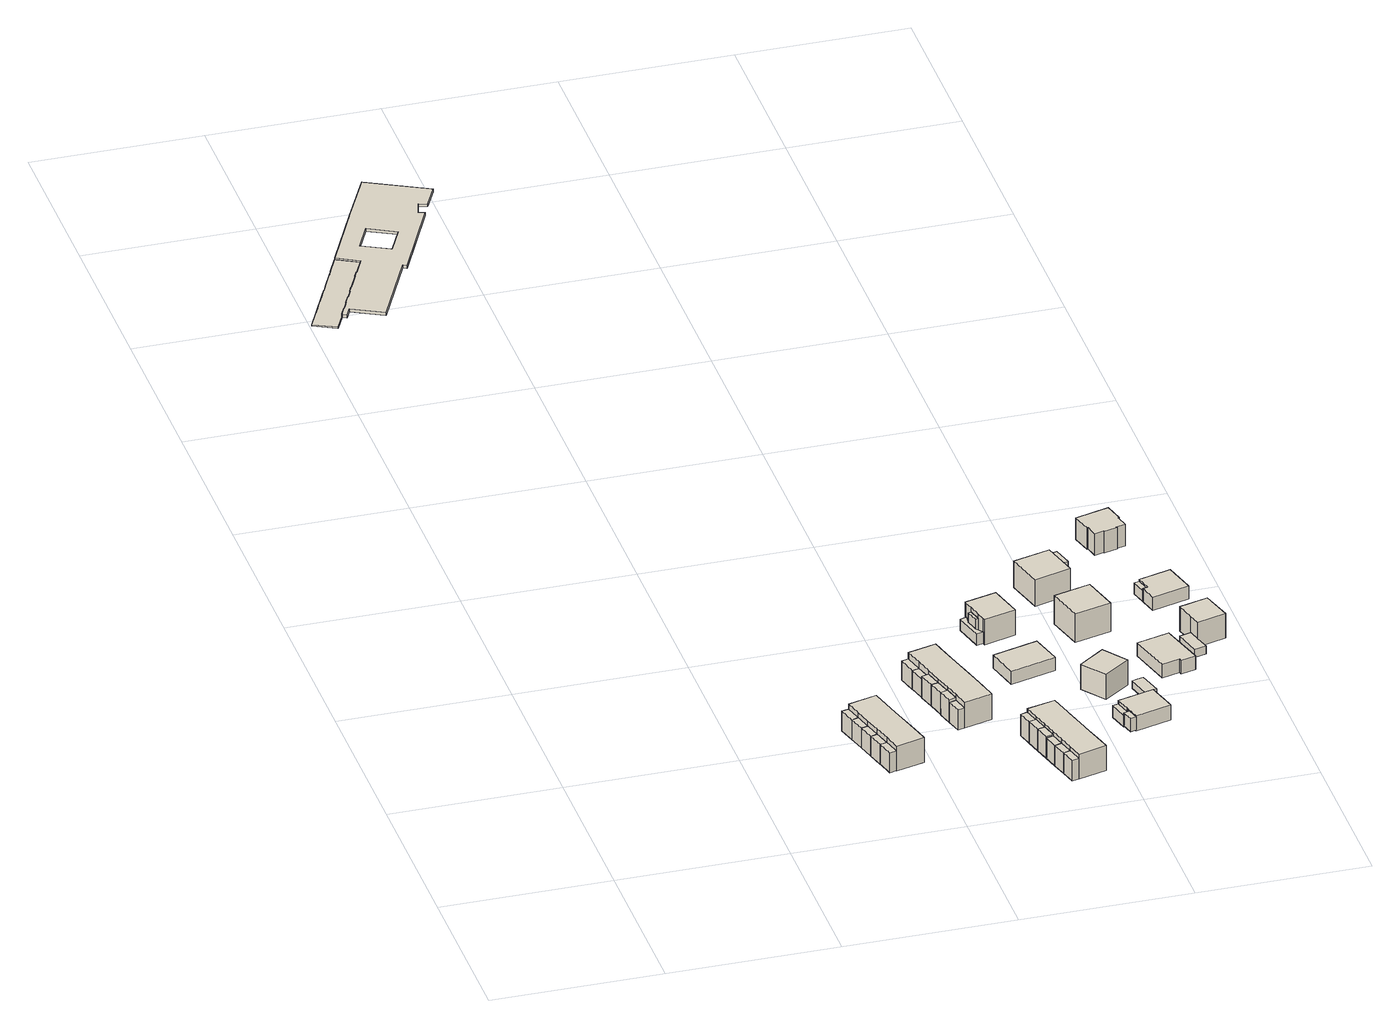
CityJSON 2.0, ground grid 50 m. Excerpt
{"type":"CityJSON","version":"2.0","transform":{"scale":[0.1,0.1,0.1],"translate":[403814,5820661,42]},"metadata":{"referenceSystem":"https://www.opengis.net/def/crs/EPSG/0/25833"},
"CityObjects":{
"building1":{"type":"Building","attributes":{"Gemeindeschluessel":"11000010","function":"31001_1010"},"address":[{"country":"Germany","locality":"Berlin","thoroughfareNumber":"17, 19, 21, 23, 25","thoroughfareName":"Sonnenkieker"}],"children":["building1-1","building1-2","building1-3","building1-4","building1-5","building1-6"]},
"building1-1":{"type":"BuildingPart","attributes":{"BezugspunktDach":"2200","measuredHeight":7.97,"storeysAboveGround":3},"parents":["building1"],"geometry":[{"type":"MultiSurface","lod":"1","boundaries":[[[0,1,2,3,4,5,6,7,8,9,10,11]],[[12,13,14,15,16,17,18,19,20,21,22,23]],[[12,23,11,10]],[[13,12,10,9]],[[14,13,9,8]],[[15,14,8,7]],[[16,15,7,6]],[[17,16,6,5]],[[18,17,5,4]],[[24,25,26,27,19,18,4,3]],[[28,29,3,2]],[[30,28,2,1]],[[22,21,22,31,30,1,0]],[[23,32,31,22,0,11]],[[27,26,25,24]],[[20,19,29,28]],[[21,20,28,30]],[[30,31,22,21]],[[22,31,32,23]]]}]},
"building1-2":{"type":"BuildingPart","attributes":{"BezugspunktDach":"2200","measuredHeight":6.3,"storeysAboveGround":3},"parents":["building1"],"geometry":[{"type":"MultiSurface","lod":"1","boundaries":[[[33,31,32,34]],[[23,22,35,36]],[[23,36,34,32]],[[22,23,22,31]],[[35,22,31,22,35,37]],[[36,35,33,34]],[[38,32,31,22,23]],[[37,35,22,31,33]]]}]},
"building1-3":{"type":"BuildingPart","attributes":{"BezugspunktDach":"2200","measuredHeight":6.28,"storeysAboveGround":3},"parents":["building1"],"geometry":[{"type":"MultiSurface","lod":"1","boundaries":[[[39,30,31,33]],[[22,21,40,35]],[[35,40,39,33]],[[22,35,33,31,41]],[[21,22,31,30]],[[40,21,30,39]]]}]},
"building1-4":{"type":"BuildingPart","attributes":{"BezugspunktDach":"2200","measuredHeight":6.31,"storeysAboveGround":3},"parents":["building1"],"geometry":[{"type":"MultiSurface","lod":"1","boundaries":[[[42,25,24,43]],[[27,26,44,45]],[[29,46,43,24]],[[44,26,25,42]],[[45,44,42,43]],[[27,45,46,29]],[[26,27,24,25]]]}]},
"building1-5":{"type":"BuildingPart","attributes":{"BezugspunktDach":"2200","measuredHeight":6.24,"storeysAboveGround":3},"parents":["building1"],"geometry":[{"type":"MultiSurface","lod":"1","boundaries":[[[46,29,28,47]],[[20,19,48,49]],[[48,19,29,27,45]],[[49,48,46,47]],[[20,49,47,28]],[[19,20,50,28,29]],[[45,27,29,46]]]}]},
"building1-6":{"type":"BuildingPart","attributes":{"BezugspunktDach":"2200","measuredHeight":6.28,"storeysAboveGround":3},"parents":["building1"],"geometry":[{"type":"Solid","lod":"1","boundaries":[[[[47,28,30,39]],[[21,20,49,40]],[[20,28,20,49]],[[40,49,47,39]],[[21,40,39,30]],[[21,30,28,20]],[[49,20,28,47]]]]}]},
"building2":{"type":"Building","attributes":{"name":"Umweltbildungszentrum","Gemeindeschluessel":"11000010","BezugspunktDach":"2200","function":"31001_3020","measuredHeight":0.33,"storeysAboveGround":1},"address":[{"country":"Germany","locality":"Berlin","thoroughfareNumber":"159","thoroughfareName":"Hellersdorfer Straße"}],"geometry":[{"type":"Solid","lod":"1","boundaries":[[[[51,52,53,54,55,56,57,58,59,60,61,62,63,64,65,66,67,68,69,70,71,72,73,74,75,76,77,78,79,80,81,82,83,84,85,86,87]],[[88,89,90,91,92,93,94,95,96,97,98,99,100,101,102,103,104,105,106,107,108,109,110,111,112,113,114,115,116,117,118,119,120,121,122,123,124]],[[88,124,87,86]],[[89,88,86,85]],[[90,89,85,84]],[[91,90,84,83]],[[92,91,83,82]],[[93,92,82,81]],[[94,93,81,80]],[[95,94,80,79]],[[96,95,79,78]],[[97,96,78,77]],[[98,97,77,76]],[[99,98,76,75]],[[100,99,75,74]],[[101,100,74,73]],[[102,101,73,72]],[[103,102,72,71]],[[104,103,71,70]],[[105,104,70,69]],[[106,105,69,68]],[[107,106,68,67]],[[108,107,67,66]],[[109,108,66,65]],[[110,109,65,64]],[[111,110,64,63]],[[112,111,63,62]],[[113,112,62,61]],[[114,113,61,60]],[[115,114,60,59]],[[116,115,59,58]],[[117,116,58,57]],[[118,117,57,56]],[[119,118,56,55]],[[120,119,55,54]],[[121,120,54,53]],[[122,121,53,52]],[[123,122,52,51]],[[124,123,51,87]]]]}]},
"building3":{"type":"Building","attributes":{"Gemeindeschluessel":"11000010","function":"31001_1010"},"address":[{"country":"Germany","locality":"Berlin","thoroughfareNumber":"27, 29, 31, 33, 35, 37","thoroughfareName":"Sonnenkieker"}],"children":["building3-1","building3-2","building3-3","building3-4","building3-5","building3-6","building3-7"]},
"building3-1":{"type":"BuildingPart","attributes":{"BezugspunktDach":"2200","measuredHeight":8.25,"storeysAboveGround":3},"parents":["building3"],"geometry":[{"type":"MultiSurface","lod":"1","boundaries":[[[125,126,127,128,129,130,131,132,133,134,135,136,137,138]],[[139,140,141,142,143,144,145,146,147,148,149,150,151,152]],[[139,152,138,137]],[[140,139,137,136]],[[141,140,136,135]],[[142,141,135,134]],[[143,142,134,133]],[[144,143,133,132]],[[145,144,132,131]],[[146,145,131,130]],[[153,154,146,147,146,130,129]],[[155,156,157,129,128]],[[158,159,128,127]],[[149,148,160,161]],[[162,158,127,126]],[[150,149,158,163,164]],[[151,150,165,166,167]],[[168,126,125,169]],[[170,169,171,172,152,151,125,138]],[[147,146,154,153]],[[148,147,157,156,155]],[[161,160,159,158]],[[164,163,158,162]],[[168,169,166,165]],[[172,171,169,170]]]}]},
"building3-2":{"type":"BuildingPart","attributes":{"BezugspunktDach":"2200","measuredHeight":6.85,"storeysAboveGround":3},"parents":["building3"],"geometry":[{"type":"MultiSurface","lod":"1","boundaries":[[[173,158,162,174]],[[164,163,175,176]],[[164,176,177,165,168,178,174,162]],[[175,163,161,179]],[[176,175,173,174]],[[178,168,165,177]],[[163,164,162,158]],[[179,161,158,173]]]}]},
"building3-3":{"type":"BuildingPart","attributes":{"BezugspunktDach":"2200","measuredHeight":7.33,"storeysAboveGround":3},"parents":["building3"],"geometry":[{"type":"MultiSurface","lod":"1","boundaries":[[[180,157,156,181,182]],[[183,148,147,184,185]],[[186,187,182,181]],[[183,185,188,189,190]],[[159,186,190,160,148,183,181,156]],[[191,153,192,157,180]],[[184,147,184,193]],[[185,184,180,182]],[[190,189,188,187,186]],[[160,190,186,159]],[[147,148,156,157,194]],[[193,184,147,192,153,191]]]}]},
"building3-4":{"type":"BuildingPart","attributes":{"BezugspunktDach":"2200","measuredHeight":6.36,"storeysAboveGround":3},"parents":["building3"],"geometry":[{"type":"MultiSurface","lod":"1","boundaries":[[[195,154,153,191]],[[147,146,196,184]],[[196,146,154,195]],[[184,196,195,191]],[[147,184,191,153,197]],[[146,147,153,154]]]}]},
"building3-5":{"type":"BuildingPart","attributes":{"BezugspunktDach":"2200","measuredHeight":6.82,"storeysAboveGround":3},"parents":["building3"],"geometry":[{"type":"MultiSurface","lod":"1","boundaries":[[[187,159,158,173]],[[161,160,189,179]],[[179,189,187,173]],[[179,173,158,161]],[[160,161,198,158,159]],[[190,186,187,189]],[[160,159,186,190]]]}]},
"building3-6":{"type":"BuildingPart","attributes":{"BezugspunktDach":"2200","measuredHeight":6.07,"storeysAboveGround":3},"parents":["building3"],"geometry":[{"type":"MultiSurface","lod":"1","boundaries":[[[199,169,170,200]],[[172,171,201,202]],[[172,202,200,170]],[[201,171,166,203,204]],[[202,201,199,200]],[[171,172,205,170,169]],[[204,203,166,169,199]]]}]},
"building3-7":{"type":"BuildingPart","attributes":{"BezugspunktDach":"2200","measuredHeight":5.93,"storeysAboveGround":3},"parents":["building3"],"geometry":[{"type":"Solid","lod":"1","boundaries":[[[[178,168,169,199]],[[166,165,177,203]],[[203,177,178,199]],[[203,199,169,166]],[[165,166,169,168]],[[165,168,178,177]]]]}]},
"building4":{"type":"Building","attributes":{"name":"Plattform","Gemeindeschluessel":"11000010","BezugspunktDach":"2200","function":"51001_1003","measuredHeight":0.94,"storeysAboveGround":0},"address":[{"country":"Germany","locality":"Berlin"}],"geometry":[{"type":"Solid","lod":"1","boundaries":[[[[206,207,208,209,210,211,212,213,214,215,216,217,218,219,220,221,222,223,224,225,226,227,228,229,230,231,232,233,234,235,236,237],[238,239,240,241]],[[119,118,117,116,115,114,113,112,111,110,109,108,107,106,105,104,242,243,244,245,246,247,248,249,250,251,252,253,254,122,121,120],[255,256,257,258]],[[119,120,237,236]],[[118,119,236,235]],[[117,118,235,234]],[[116,117,234,233]],[[115,116,233,232]],[[114,115,232,231]],[[113,114,231,230]],[[112,113,230,229]],[[111,112,229,228]],[[110,111,228,227]],[[109,110,227,226]],[[108,109,226,225]],[[107,108,225,224]],[[106,107,224,223]],[[105,106,223,222]],[[104,105,222,221]],[[242,104,221,220]],[[243,242,220,219]],[[244,243,219,218]],[[245,244,218,217]],[[246,245,217,216]],[[247,246,216,215]],[[248,247,215,214]],[[249,248,214,213]],[[250,249,213,212]],[[251,250,212,211]],[[252,251,211,210]],[[253,252,210,209]],[[254,253,209,208]],[[122,254,208,207]],[[121,122,207,206]],[[120,121,206,237]],[[255,258,241,240]],[[256,255,240,239]],[[257,256,239,238]],[[258,257,238,241]]]]}]},
"building5":{"type":"Building","attributes":{"Gemeindeschluessel":"11000010","function":"31001_1010"},"address":[{"country":"Germany","locality":"Berlin","thoroughfareNumber":"28, 30, 32, 34, 36, 38","thoroughfareName":"Sonnenkieker"}],"children":["building5-1","building5-2","building5-3","building5-4","building5-5","building5-6","building5-7"]},
"building5-1":{"type":"BuildingPart","attributes":{"BezugspunktDach":"2200","measuredHeight":7.94,"storeysAboveGround":3},"parents":["building5"],"geometry":[{"type":"MultiSurface","lod":"1","boundaries":[[[259,260,261,262,263,264,265,266,267,268,269,270,271,272]],[[273,274,275,276,277,278,279,280,281,282,283,284,285,286]],[[273,286,272,271]],[[274,273,271,270]],[[275,274,270,269]],[[276,275,269,268]],[[277,276,268,267]],[[278,277,267,266]],[[279,278,266,265]],[[280,279,265,264]],[[281,280,281,287,288,289,264,263]],[[290,287,263,262]],[[291,290,292,262,261]],[[284,283,261,260],[293,294,283,284]],[[285,284,285,295,293,260,259]],[[286,296,297,285,259,272]],[[289,288,287,281,280]],[[282,281,287,290]],[[283,282,292,290,291]],[[293,284,283,294]],[[293,295,285,284]],[[285,297,296,286]]]}]},
"building5-2":{"type":"BuildingPart","attributes":{"BezugspunktDach":"2200","measuredHeight":7.07,"storeysAboveGround":3},"parents":["building5"],"geometry":[{"type":"Solid","lod":"1","boundaries":[[[[298,293,295,299]],[[285,284,300,301]],[[285,297,302,301,299,295]],[[300,284,300,298]],[[301,300,298,299]],[[301,302,297,285]],[[285,295,293,284]],[[293,298,300,284]]]]}]},
"building5-3":{"type":"BuildingPart","attributes":{"BezugspunktDach":"2200","measuredHeight":6.55,"storeysAboveGround":3},"parents":["building5"],"geometry":[{"type":"MultiSurface","lod":"1","boundaries":[[[303,288,287,304]],[[281,280,305,306]],[[305,280,288,303]],[[306,305,303,304]],[[281,306,304,287]],[[280,281,307,287,288]]]}]},
"building5-4":{"type":"BuildingPart","attributes":{"BezugspunktDach":"2200","measuredHeight":7.07,"storeysAboveGround":3},"parents":["building5"],"geometry":[{"type":"MultiSurface","lod":"1","boundaries":[[[308,294,293,298]],[[284,283,309,300]],[[310,311,291,294,308]],[[283,312,283,309]],[[300,309,308,298]],[[284,300,298,293]],[[313,283,284,293,294]],[[309,283,312,291,311,310]]]}]},
"building5-5":{"type":"BuildingPart","attributes":{"BezugspunktDach":"2200","measuredHeight":6.58,"storeysAboveGround":3},"parents":["building5"],"geometry":[{"type":"Solid","lod":"1","boundaries":[[[[314,290,291,311]],[[283,282,315,309]],[[282,290,282,315]],[[309,315,314,311]],[[309,311,291,283]],[[282,283,291,290]],[[315,282,290,314]]]]}]},
"building5-6":{"type":"BuildingPart","attributes":{"BezugspunktDach":"2200","measuredHeight":6.57,"storeysAboveGround":3},"parents":["building5"],"geometry":[{"type":"MultiSurface","lod":"1","boundaries":[[[304,287,290,314]],[[282,281,306,315]],[[306,281,287,304],[281,306,304,287]],[[315,306,304,314]],[[282,315,314,290,316]],[[282,317,290,287,281]]]}]},
"building5-7":{"type":"BuildingPart","attributes":{"BezugspunktDach":"2200","measuredHeight":7.46,"storeysAboveGround":3},"parents":["building5"],"geometry":[{"type":"MultiSurface","lod":"1","boundaries":[[[302,297,296,318]],[[286,285,301,319]],[[286,319,318,296]],[[301,285,320,285,301,321]],[[319,301,302,318]],[[285,286,296,297]],[[321,301,285,320,297,302]]]}]},
"building6":{"type":"Building","attributes":{"Gemeindeschluessel":"11000010","BezugspunktDach":"2200","function":"51009_1610","measuredHeight":3.58,"storeysAboveGround":0},"address":[{"country":"Germany","locality":"Berlin"}],"geometry":[{"type":"Solid","lod":"1","boundaries":[[[[322,323,324,325,326,327]],[[328,329,330,331,332,333]],[[328,333,327,326]],[[329,328,326,325]],[[330,329,325,324]],[[331,330,324,323]],[[332,331,323,322]],[[333,332,322,327]]]]}]},
"building7":{"type":"Building","attributes":{"Gemeindeschluessel":"11000010","BezugspunktDach":"2200","function":"31001_1010","measuredHeight":5.14,"storeysAboveGround":1},"address":[{"country":"Germany","locality":"Berlin","thoroughfareNumber":"39","thoroughfareName":"Sonnenkieker"}],"geometry":[{"type":"Solid","lod":"1","boundaries":[[[[334,335,336,337]],[[338,339,340,341]],[[338,341,337,336]],[[339,338,336,335]],[[340,339,335,334]],[[341,340,334,337]]]]}]},
"building8":{"type":"Building","attributes":{"Gemeindeschluessel":"11000010","function":"31001_1010"},"address":[{"country":"Germany","locality":"Berlin","thoroughfareNumber":"41","thoroughfareName":"Sonnenkieker"}],"children":["building8-1","building8-2"]},
"building8-1":{"type":"BuildingPart","attributes":{"BezugspunktDach":"2200","measuredHeight":9.45,"storeysAboveGround":2},"parents":["building8"],"geometry":[{"type":"MultiSurface","lod":"1","boundaries":[[[342,343,344,345,346,347,348,349]],[[350,351,352,353,354,355,356,357]],[[350,357,349,348]],[[351,350,348,347]],[[352,351,347,346]],[[353,352,346,345]],[[354,353,345,344]],[[355,354,358,344,343],[359,360,361,358]],[[356,355,343,342]],[[357,356,342,349]],[[361,360,359,358]]]}]},
"building8-2":{"type":"BuildingPart","attributes":{"BezugspunktDach":"2200","measuredHeight":6.61,"storeysAboveGround":2},"parents":["building8"],"geometry":[{"type":"MultiSurface","lod":"1","boundaries":[[[362,358,361,363]],[[360,359,330,329]],[[360,329,363,361]],[[330,359,358,362]],[[329,330,362,363]],[[359,360,364,361,358]]]}]},
"building9":{"type":"Building","attributes":{"Gemeindeschluessel":"11000010","BezugspunktDach":"2200","function":"51009_1610","measuredHeight":4.21,"storeysAboveGround":0},"address":[{"country":"Germany","locality":"Berlin"}],"geometry":[{"type":"Solid","lod":"1","boundaries":[[[[365,366,367,368]],[[369,370,371,372]],[[369,372,368,367]],[[370,369,367,366]],[[371,370,366,365]],[[372,371,365,368]]]]}]},
"building10":{"type":"Building","attributes":{"Gemeindeschluessel":"11000010","function":"31001_1010"},"address":[{"country":"Germany","locality":"Berlin","thoroughfareNumber":"42","thoroughfareName":"Sonnenkieker"}],"children":["building10-1","building10-2"]},
"building10-1":{"type":"BuildingPart","attributes":{"BezugspunktDach":"2200","measuredHeight":6,"storeysAboveGround":1},"parents":["building10"],"geometry":[{"type":"MultiSurface","lod":"1","boundaries":[[[373,374,375,376,377,378,379,380]],[[381,382,383,384,385,386,387,388]],[[381,388,380,379]],[[382,381,379,378]],[[383,382,378,377]],[[384,383,377,376]],[[385,384,376,375]],[[385,375,374,389,390,391]],[[392,389,386,374,373]],[[393,392,387,373,380]],[[386,391,390,389]],[[387,386,389,392]],[[388,387,392,393]]]}]},
"building10-2":{"type":"BuildingPart","attributes":{"BezugspunktDach":"2200","measuredHeight":3.77,"storeysAboveGround":1},"parents":["building10"],"geometry":[{"type":"MultiSurface","lod":"1","boundaries":[[[394,390,393,395]],[[388,391,396,397]],[[388,397,395,393]],[[396,391,390,394]],[[397,396,394,395]],[[391,386,389,390]],[[387,392,389,386]],[[388,393,392,387]]]}]},
"building11":{"type":"Building","attributes":{"Gemeindeschluessel":"11000010","BezugspunktDach":"2200","function":"31001_1010","measuredHeight":9.11,"storeysAboveGround":1},"address":[{"country":"Germany","locality":"Berlin","thoroughfareNumber":"40","thoroughfareName":"Sonnenkieker"}],"geometry":[{"type":"Solid","lod":"1","boundaries":[[[[398,399,400,401]],[[402,403,404,405]],[[402,405,401,400]],[[403,402,400,399]],[[404,403,399,398]],[[405,404,398,401]]]]}]},
"building12":{"type":"Building","attributes":{"Gemeindeschluessel":"11000010","BezugspunktDach":"2200","function":"31001_2463","measuredHeight":2.72,"storeysAboveGround":1},"address":[{"country":"Germany","locality":"Berlin","thoroughfareNumber":"40 (1)","thoroughfareName":"Sonnenkieker"}],"geometry":[{"type":"Solid","lod":"1","boundaries":[[[[406,407,408,409,410,411]],[[412,413,414,415,416,417]],[[412,417,411,410]],[[413,412,410,409]],[[414,413,409,408]],[[415,414,408,407]],[[416,415,407,406]],[[417,416,406,411]]]]}]},
"building13":{"type":"Building","attributes":{"Gemeindeschluessel":"11000010","BezugspunktDach":"2200","function":"31001_1010","measuredHeight":10.58,"storeysAboveGround":2},"address":[{"country":"Germany","locality":"Berlin","thoroughfareNumber":"43","thoroughfareName":"Sonnenkieker"}],"geometry":[{"type":"Solid","lod":"1","boundaries":[[[[418,419,420,421]],[[422,423,424,425]],[[422,425,421,420]],[[423,422,420,419]],[[424,423,419,418]],[[425,424,418,421]]]]}]},
"building14":{"type":"Building","attributes":{"Gemeindeschluessel":"11000010","BezugspunktDach":"2200","function":"31001_1010","measuredHeight":10.57,"storeysAboveGround":2},"address":[{"country":"Germany","locality":"Berlin","thoroughfareNumber":"45","thoroughfareName":"Sonnenkieker"}],"geometry":[{"type":"Solid","lod":"1","boundaries":[[[[426,427,428,429]],[[430,431,432,433]],[[430,433,429,428]],[[431,430,428,427]],[[432,431,427,426]],[[433,432,426,429]]]]}]},
"building15":{"type":"Building","attributes":{"Gemeindeschluessel":"11000010","BezugspunktDach":"2200","function":"31001_2463","measuredHeight":2.55,"storeysAboveGround":1},"address":[{"country":"Germany","locality":"Berlin","thoroughfareNumber":"43 (1)","thoroughfareName":"Sonnenkieker"}],"geometry":[{"type":"Solid","lod":"1","boundaries":[[[[434,435,436,437]],[[438,439,440,441]],[[438,441,437,436]],[[439,438,436,435]],[[440,439,435,434]],[[441,440,434,437]]]]}]},
"building16":{"type":"Building","attributes":{"Gemeindeschluessel":"11000010","BezugspunktDach":"2200","function":"31001_2463","measuredHeight":2.83,"storeysAboveGround":1},"address":[{"country":"Germany","locality":"Berlin","thoroughfareNumber":"45 (1)","thoroughfareName":"Sonnenkieker"}],"geometry":[{"type":"Solid","lod":"1","boundaries":[[[[442,443,444,445,446,447]],[[448,449,450,451,452,453]],[[448,453,447,446]],[[449,448,446,445]],[[450,449,445,444]],[[451,450,444,443]],[[452,451,443,442]],[[453,452,442,447]]]]}]},
"building17":{"type":"Building","attributes":{"Gemeindeschluessel":"11000010","BezugspunktDach":"2200","function":"31001_1010","measuredHeight":5.48,"storeysAboveGround":1},"address":[{"country":"Germany","locality":"Berlin","thoroughfareNumber":"44","thoroughfareName":"Sonnenkieker"}],"geometry":[{"type":"Solid","lod":"1","boundaries":[[[[454,455,456,457,458,459,460]],[[461,462,463,464,465,466,467]],[[461,467,460,459]],[[462,461,459,458]],[[463,462,458,457]],[[464,463,457,456]],[[465,464,456,455]],[[466,465,455,454]],[[467,466,454,460]]]]}]},
"building18":{"type":"Building","attributes":{"Gemeindeschluessel":"11000010","BezugspunktDach":"2200","function":"31001_2463","measuredHeight":2.45,"storeysAboveGround":1},"address":[{"country":"Germany","locality":"Berlin","thoroughfareNumber":"46 (1)","thoroughfareName":"Sonnenkieker"}],"geometry":[{"type":"Solid","lod":"1","boundaries":[[[[468,469,470,471,472]],[[473,474,475,476,477]],[[473,477,472,471]],[[474,473,471,470]],[[475,474,470,469]],[[476,475,469,468]],[[477,476,468,472]]]]}]},
"building19":{"type":"Building","attributes":{"Gemeindeschluessel":"11000010","BezugspunktDach":"2200","function":"51009_1610","measuredHeight":3.57,"storeysAboveGround":0},"address":[{"country":"Germany","locality":"Berlin"}],"geometry":[{"type":"Solid","lod":"1","boundaries":[[[[478,479,480,481]],[[482,483,484,485]],[[482,485,481,480]],[[483,482,480,479]],[[484,483,479,478]],[[485,484,478,481]]]]}]},
"building20":{"type":"Building","attributes":{"Gemeindeschluessel":"11000010","BezugspunktDach":"2200","function":"31001_1010","measuredHeight":8.75,"storeysAboveGround":1},"address":[{"country":"Germany","locality":"Berlin","thoroughfareNumber":"46","thoroughfareName":"Sonnenkieker"}],"geometry":[{"type":"Solid","lod":"1","boundaries":[[[[486,487,488,489,490]],[[491,492,493,494,495]],[[491,495,490,489]],[[492,491,489,488]],[[493,492,488,487]],[[494,493,487,486]],[[495,494,486,490]]]]}]},
"building21":{"type":"Building","attributes":{"Gemeindeschluessel":"11000010","BezugspunktDach":"2200","function":"31001_1010","measuredHeight":5.3,"storeysAboveGround":1},"address":[{"country":"Germany","locality":"Berlin","thoroughfareNumber":"47","thoroughfareName":"Sonnenkieker"}],"geometry":[{"type":"Solid","lod":"1","boundaries":[[[[496,497,498,499,500,501,502]],[[483,482,503,504,505,506,484]],[[483,484,502,501]],[[482,483,501,500]],[[503,482,500,499]],[[504,503,499,498]],[[505,504,498,497]],[[506,505,497,496]],[[484,506,496,502]]]]}]},
"building22":{"type":"Building","attributes":{"Gemeindeschluessel":"11000010","BezugspunktDach":"2200","function":"31001_1010","measuredHeight":7.81,"storeysAboveGround":2},"address":[{"country":"Germany","locality":"Berlin","thoroughfareNumber":"51","thoroughfareName":"Sonnenkieker"}],"geometry":[{"type":"Solid","lod":"1","boundaries":[[[[507,508,509,510,511,512,513,514,515,516,517,518]],[[519,520,521,522,523,524,525,526,527,528,529,530]],[[519,530,518,517]],[[520,519,517,516]],[[521,520,516,515]],[[522,521,515,514]],[[523,522,514,513]],[[524,523,513,512]],[[525,524,512,511]],[[526,525,511,510]],[[527,526,510,509]],[[528,527,509,508]],[[529,528,508,507]],[[530,529,507,518]]]]}]}
},
"vertices":[
[803,386,170],[816,337,170],[829,289,170],[842,240,170],[855,190,170],[939,212,170],[926,262,170],[913,311,170],[900,359,170],[887,408,170],[874,458,170],[790,435,170],[874,458,91],[887,408,91],[900,359,91],[913,311,91],[926,262,91],[939,212,91],[855,190,91],[842,240,91],[829,289,91],[816,337,91],[803,386,91],[790,435,91],[842,240,155],[855,190,155],[855,190,92],[842,240,92],[829,289,154],[842,240,154],[816,337,154],[803,386,154],[790,435,154],
[782,380,154],[769,430,154],[782,380,91],[769,430,91],[782,380,122],[790,435,122],
[795,332,154],[795,332,91],[803,386,121],
[834,184,155],[821,235,155],[834,184,92],[821,235,92],[821,235,154],
[808,283,154],[821,235,91],[808,283,91],[829,289,113],
[72,2944,5],[98,2996,5],[99,2998,5],[98,2999,5],[111,3025,5],[112,3024,5],[126,3052,5],[124,3052,5],[138,3079,5],[139,3078,5],[153,3105,5],[151,3106,5],[160,3123,5],[161,3123,5],[188,3177,5],[187,3177,5],[196,3195,5],[197,3194,5],[224,3248,5],[160,3281,5],[159,3281,5],[132,3227,5],[132,3226,5],[124,3209,5],[123,3209,5],[96,3155,5],[97,3155,5],[88,3137,5],[87,3138,5],[74,3110,5],[61,3084,5],[60,3084,5],[47,3057,5],[47,3056,5],[34,3030,5],[33,3030,5],[6,2976,5],[33,3030,1],[34,3030,1],[47,3056,1],[47,3057,1],[60,3084,1],[61,3084,1],[74,3110,1],[87,3138,1],[88,3137,1],[97,3155,1],[96,3155,1],[123,3209,1],[124,3209,1],[132,3226,1],[132,3227,1],[159,3281,1],[160,3281,1],[224,3248,1],[197,3194,1],[196,3195,1],[187,3177,1],[188,3177,1],[161,3123,1],[160,3123,1],[151,3106,1],[153,3105,1],[139,3078,1],[138,3079,1],[124,3052,1],[126,3052,1],[112,3024,1],[111,3025,1],[98,2999,1],[99,2998,1],[98,2996,1],[72,2944,1],[6,2976,1],
[1033,587,172],[1046,539,172],[1059,490,172],[1072,442,172],[1083,398,172],[1095,353,172],[1178,375,172],[1166,420,172],[1155,464,172],[1142,512,172],[1129,561,172],[1116,609,172],[1102,664,172],[1019,642,172],[1102,664,90],[1116,609,90],[1129,561,90],[1142,512,90],[1155,464,90],[1166,420,90],[1178,375,90],[1095,353,90],[1083,398,90],[1072,442,90],[1059,490,90],[1046,539,90],[1033,587,90],[1019,642,90],[1083,398,154],[1095,353,154],[1072,442,91],[1072,442,162],[1083,398,162],[1059,490,160],[1072,442,160],[1072,442,92],[1059,490,92],[1046,539,160],[1059,490,91],[1046,539,91],[1046,539,92],[1033,587,92],[1033,587,132],[1046,539,152],[1033,587,152],[1019,642,152],[1033,587,91],[1019,642,91],
[1038,485,160],[1025,533,160],[1038,485,91],[1025,533,91],[1025,533,92],[1025,533,152],[1038,485,92],
[1062,392,162],[1061,439,162],[1050,436,162],[1061,439,90],[1062,392,90],[1050,436,90],[1061,439,160],[1050,436,160],[1050,436,109],[1050,436,92],[1061,439,92],[1062,392,154],[1083,398,131],[1062,392,138],[1083,398,117],
[1074,347,154],[1074,347,90],[1083,398,102],
[1059,490,138],
[1012,582,152],[998,636,152],[1012,582,91],[998,636,91],[1012,582,92],[1012,582,108],[1019,642,149],
[99,2998,10],[98,2996,10],[111,2990,10],[125,3018,10],[216,2972,10],[328,3195,10],[338,3190,10],[462,3439,10],[443,3444,10],[456,3487,10],[481,3480,10],[516,3549,10],[339,3637,10],[258,3479,10],[258,3478,10],[160,3281,10],[224,3248,10],[197,3194,10],[196,3195,10],[187,3177,10],[188,3177,10],[161,3123,10],[160,3123,10],[151,3106,10],[153,3105,10],[139,3078,10],[138,3079,10],[124,3052,10],[126,3052,10],[112,3024,10],[111,3025,10],[98,2999,10],[283,3404,10],[363,3364,10],[323,3283,10],[243,3323,10],[258,3478,1],[258,3479,1],[339,3637,1],[516,3549,1],[481,3480,1],[456,3487,1],[443,3444,1],[462,3439,1],[338,3190,1],[328,3195,1],[216,2972,1],[125,3018,1],[111,2990,1],[323,3283,1],[363,3364,1],[283,3404,1],[243,3323,1],
[1261,229,172],[1272,185,172],[1284,141,172],[1295,98,172],[1307,54,172],[1319,9,172],[1402,31,172],[1390,76,172],[1378,120,172],[1367,163,172],[1355,207,172],[1344,251,172],[1332,295,172],[1249,274,172],[1332,295,93],[1344,251,93],[1355,207,93],[1367,163,93],[1378,120,93],[1390,76,93],[1402,31,93],[1319,9,93],[1307,54,93],[1295,98,93],[1284,141,93],[1272,185,93],[1261,229,93],[1249,274,93],[1307,54,159],[1319,9,159],[1319,9,116],[1295,98,159],[1284,141,159],[1295,98,126],[1272,185,163],[1284,141,163],[1261,229,163],[1249,274,161],[1261,229,161],
[1251,180,163],[1240,223,163],[1251,180,93],[1240,223,93],[1240,223,161],
[1298,4,159],[1286,48,159],[1298,4,93],[1286,48,93],[1307,54,155],
[1263,136,163],[1263,136,93],[1263,136,142],[1263,136,159],[1284,141,126],[1284,141,98],
[1274,92,159],[1274,92,93],
[1295,98,109],[1295,98,133],
[1228,268,161],[1228,268,93],[1261,229,119],[1240,223,121],
[1244,750,128],[1264,755,128],[1248,777,128],[1238,815,128],[1241,842,128],[1222,836,128],[1241,842,92],[1238,815,92],[1248,777,92],[1264,755,92],[1244,750,92],[1222,836,92],
[1278,532,133],[1413,568,133],[1388,662,133],[1254,626,133],[1388,662,91],[1413,568,91],[1278,532,91],[1254,626,91],
[1241,842,172],[1247,817,172],[1257,780,172],[1264,755,172],[1266,748,172],[1359,773,172],[1333,873,172],[1239,849,172],[1333,873,91],[1359,773,91],[1266,748,91],[1264,755,91],[1257,780,91],[1247,817,91],[1241,842,91],[1239,849,91],[1257,780,158],[1257,780,92],[1247,817,92],[1247,817,158],
[1248,777,158],[1238,815,158],[1247,817,136],
[1520,201,137],[1537,206,137],[1528,240,137],[1511,235,137],[1528,240,95],[1537,206,95],[1520,201,95],[1511,235,95],
[1525,251,140],[1526,245,140],[1537,206,140],[1643,234,140],[1633,273,140],[1631,279,140],[1619,324,140],[1513,296,140],[1619,324,91],[1631,279,91],[1633,273,91],[1643,234,91],[1537,206,91],[1526,245,91],[1525,251,91],[1513,296,91],[1526,245,129],[1528,240,129],[1528,240,91],[1525,251,129],[1513,296,129],
[1511,235,129],[1496,292,129],[1511,235,91],[1496,292,91],
[1505,386,170],[1582,442,170],[1530,513,170],[1453,457,170],[1530,513,90],[1582,442,90],[1505,386,90],[1453,457,90],
[1606,353,116],[1623,357,116],[1640,361,116],[1622,429,116],[1605,425,116],[1588,420,116],[1605,425,92],[1622,429,92],[1640,361,92],[1623,357,92],[1606,353,92],[1588,420,92],
[1506,692,181],[1614,720,181],[1586,829,181],[1477,800,181],[1586,829,90],[1614,720,90],[1506,692,90],[1477,800,90],
[1453,902,175],[1561,931,175],[1533,1040,175],[1424,1011,175],[1533,1040,90],[1561,931,90],[1453,902,90],[1424,1011,90],
[1524,814,116],[1586,831,116],[1568,898,116],[1506,882,116],[1568,898,90],[1586,831,90],[1524,814,90],[1506,882,90],
[1486,1029,118],[1591,1057,118],[1576,1114,118],[1492,1093,118],[1500,1064,118],[1478,1058,118],[1500,1064,89],[1492,1093,89],[1576,1114,89],[1591,1057,89],[1486,1029,89],[1478,1058,89],
[1682,451,133],[1735,465,133],[1738,457,133],[1781,468,133],[1779,476,133],[1744,603,133],[1648,578,133],[1744,603,90],[1779,476,90],[1781,468,90],[1738,457,90],[1735,465,90],[1682,451,90],[1648,578,90],
[1797,529,115],[1831,538,115],[1820,580,115],[1810,616,115],[1777,607,115],[1810,616,90],[1820,580,90],[1831,538,90],[1797,529,90],[1777,607,90],
[1742,847,124],[1757,850,124],[1745,895,124],[1730,891,124],[1745,895,88],[1757,850,88],[1742,847,88],[1730,891,88],
[1810,616,167],[1820,580,167],[1905,603,167],[1880,695,167],[1796,672,167],[1880,695,89],[1905,603,89],[1820,580,89],[1810,616,89],[1796,672,89],
[1743,843,130],[1755,796,130],[1865,825,130],[1840,920,130],[1745,895,130],[1757,850,130],[1742,847,130],[1840,920,88],[1865,825,88],[1755,796,88],[1743,843,88],
[1672,1151,155],[1675,1152,155],[1684,1116,155],[1711,1123,155],[1712,1120,155],[1751,1130,155],[1750,1133,155],[1777,1140,155],[1768,1176,155],[1771,1177,155],[1756,1235,155],[1657,1209,155],[1756,1235,86],[1771,1177,86],[1768,1176,86],[1777,1140,86],[1750,1133,86],[1751,1130,86],[1712,1120,86],[1711,1123,86],[1684,1116,86],[1675,1152,86],[1672,1151,86],[1657,1209,86]
]}
